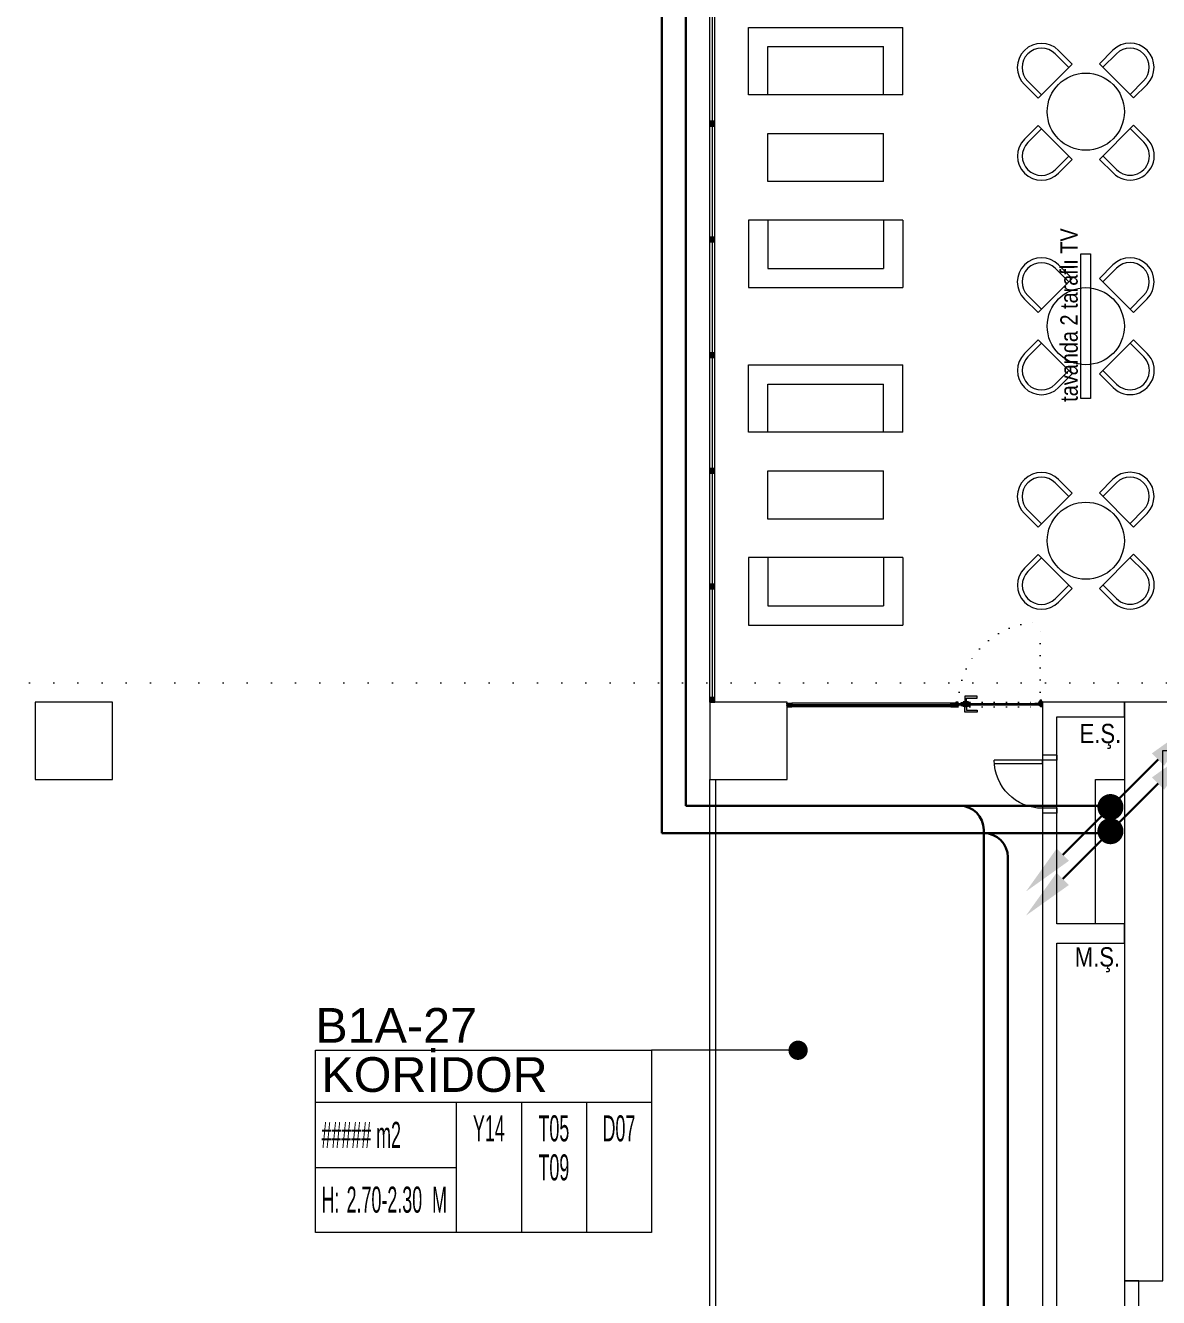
# Model space of a CAD drawing. Header units: metres. Extents: x -17822 to 152406, y -4219 to 19791.
# Drawn here: x 86950 to 88126, y 2663 to 3982 of the extents above; entities that cross this region are included whole.
import ezdxf
from ezdxf.enums import TextEntityAlignment as Align

# ---------------------------------------------------------------- set-up
doc = ezdxf.new("R2010")
doc.units = ezdxf.units.M
doc.header["$LTSCALE"] = 100
doc.header["$MEASUREMENT"] = 0
doc.linetypes.add('DASHDOT', pattern=[1, 0.5, -0.25, 0, -0.25])
doc.linetypes.add('DOT2', pattern=[0.125, 0, -0.125])
doc.layers.get('0').update_dxf_attribs({"color": 9, "lineweight": 9})
for name, color, linetype, lineweight in [('0 @ 1', 9, 'Continuous', 9), ('00', 9, 'Continuous', 9), ('01', 9, 'Continuous', 9), ('05', 9, 'Continuous', 9), ('05S', 9, 'Continuous', 9), ('06C', 9, 'Continuous', 9), ('06D', 9, 'Continuous', 9), ('07K', 9, 'Continuous', 9), ('10', 9, 'Continuous', 9), ('15', 9, 'Continuous', 9), ('20', 9, 'DOT2', 9), ('21', 9, 'Continuous', 9), ('21_mahal200', 9, 'Continuous', 9), ('E-AŞAĞI İNEN HAT', 7, 'Continuous', 30), ('E-KABLO', 7, 'Continuous', 30), ('E-YUKARI ÇIKAN HAT', 7, 'Continuous', 30)]:
    doc.layers.add(name, color=color, linetype=linetype, lineweight=lineweight)
doc.styles.add('Arial', font='arial.ttf', dxfattribs={"height": 2.5})
doc.styles.add('MuuM_TEXT-STANDART', font='ARIALN.TTF')
doc.dimstyles.new('MuuM_DIM200', dxfattribs={"dimscale": 20, "dimtxt": 2, "dimasz": 1, "dimexe": 1, "dimexo": 1, "dimgap": 1, "dimtad": 1, "dimdec": 1, "dimrnd": 0.5, "dimdsep": 46, "dimtxsty": 'MuuM_TEXT-STANDART', "dimblk": 'ARCHTICK', "dimcen": 0, "dimdle": 0.15, "dimclrd": 256, "dimclre": 256, "dimclrt": 256, "dimadec": 0, "dimazin": 0, "dimtfac": 5, "dimtdec": 1, "dimtix": 1, "dimtmove": 2, "dimatfit": 3, "dimldrblk": 'DOT', "dimfxl": 3, "dimfxlon": 1, "dimtolj": 1, "dimlwd": -1, "dimlwe": -1, "dimarcsym": 0})
pattern_1 = [(225, (-604.72494, -2171.82614), (-0.0883883476, 0.0883883476), []), (135, (-604.72494, -2171.82614), (0.0883883476, 0.0883883476), [])]

# ---------------------------------------------------------------- blocks, each defined once
blk = doc.blocks.new('100_YUKARI ÇIKAN HAT')
at = {"layer": 'E-YUKARI ÇIKAN HAT', "color": 3, "linetype": 'Continuous'}
blk.add_line((2.472, 2.471), (0, 0), dxfattribs=at)
at = {"layer": 'E-YUKARI ÇIKAN HAT', "color": 4, "linetype": 'Continuous', "const_width": 0.675}
blk.add_lwpolyline([(-0.338, 0, 1), (0.337, 0, 1)], format="xyb", close=True, dxfattribs=at)
at = {"layer": 'E-YUKARI ÇIKAN HAT', "color": 3, "linetype": 'Continuous'}
blk.add_solid([(2.154, 2.789), (2.79, 2.152), (4.382, 4.379)], dxfattribs=at)
blk = doc.blocks.new('100_AŞAĞI İNEN HAT')
at = {"layer": 'E-AŞAĞI İNEN HAT', "color": 3, "linetype": 'Continuous'}
blk.add_line((-2.472, -2.471), (0, 0), dxfattribs=at)
at = {"layer": 'E-AŞAĞI İNEN HAT', "color": 4, "linetype": 'Continuous', "const_width": 0.675}
blk.add_lwpolyline([(-0.338, 0, 1), (0.338, 0, 1)], format="xyb", close=True, dxfattribs=at)
at = {"layer": 'E-AŞAĞI İNEN HAT', "color": 3, "linetype": 'Continuous'}
blk.add_solid([(-2.154, -2.789), (-2.79, -2.152), (-4.382, -4.379)], dxfattribs=at)
blk = doc.blocks.new('p-kolon_80x80')
blk.add_lwpolyline([(-40, -40), (40, -40), (40, 40), (-40, 40)], close=True)
blk = doc.blocks.new('1.Bod.Ara.Sitatik Elk')
at = {"layer": '01'}
blk.add_lwpolyline([(4130, -5950), (4130, -5950), (4130, -5950), (4130, -5400), (4400, -5400), (4400, -5950), (4400, -5950), (4400, -5950), (4440, -5950), (4440, -5350), (4090, -5350), (4090, -5950), (4130, -5950)], dxfattribs=at)
for p in [(3000, -5390), (3700, -5390)]:
    blk.add_blockref('p-kolon_80x80', p, dxfattribs=at)
blk = doc.blocks.new('_ArchTick')
at = {"color": 0, "linetype": 'ByBlock', "const_width": 0.15}
blk.add_lwpolyline([(-0.5, -0.5), (0.5, 0.5)], dxfattribs=at)
blk = doc.blocks.new('_Dot')
at = {"color": 0, "linetype": 'ByBlock', "lineweight": -2}
blk.add_line((-0.5, 0), (-1, 0), dxfattribs=at)
at = {"color": 0, "linetype": 'ByBlock', "const_width": 0.5}
blk.add_lwpolyline([(-0.25, 0, 1), (0.25, 0, 1)], format="xyb", close=True, dxfattribs=at)
blk = doc.blocks.new('0_roomno2')
blk.add_lwpolyline([(19.375, -10.5), (0, -10.5), (0, 0), (19.375, 0)], close=True)
for points in [[(0, -3), (19.375, -3)], [(8.125, -3), (8.125, -10.5)], [(11.875, -3), (11.875, -10.5)], [(15.625, -3), (15.625, -10.5)], [(0, -6.75), (8.125, -6.75)]]:
    blk.add_lwpolyline(points)
at = {"style": 'MuuM_TEXT-STANDART', "width": 0.6}
blk.add_text('H:', height=1.5, dxfattribs=at).set_placement((0.35, -8.608), align=Align.MIDDLE_LEFT)
at = {"style": 'Arial'}
blk.add_attdef('ODANO', (0, 1.17), '', height=2, dxfattribs=at)
blk.add_attdef('MEKANADI', text='', height=2, dxfattribs=at).set_placement((0.35, -3), align=Align.BOTTOM_LEFT)
at = {"style": 'MuuM_TEXT-STANDART', "width": 0.6}
for tag, p in [('M2', (0.35, -4.875)), ('TEMIZTAVANYUKSEKLIGI', (1.8, -8.608))]:
    blk.add_attdef(tag, text='', height=1.5, dxfattribs=at).set_placement(p, align=Align.MIDDLE_LEFT)
for tag, p in [('YER01', (10, -4.5)), ('TAVAN01', (13.75, -4.5)), ('DUVAR01', (17.5, -4.5)), ('YER02', (10, -6.75)), ('TAVAN02', (13.75, -6.75)), ('DUVAR02', (17.5, -6.75)), ('YER03', (10, -9)), ('TAVAN03', (13.75, -9)), ('DUVAR03', (17.5, -9))]:
    blk.add_attdef(tag, text='', height=1.5, dxfattribs=at).set_placement(p, align=Align.MIDDLE_CENTER)
blk = doc.blocks.new('p-tef_porsche')
at = {"linetype": 'Continuous', "lineweight": 13}
for p, q in [((-160, -80), (-160, 80)), ((-90, 80), (-160, 80)), ((-90, 80), (-90, -80)), ((40, 80), (40, -80)), ((40, 80), (110, 80)), ((110, -80), (110, 80)), ((-140, -60), (-140, 60)), ((-90, 60), (-140, 60)), ((-50, -60), (-50, 60)), ((0, 60), (-50, 60)), ((0, 60), (0, -60)), ((40, 60), (90, 60)), ((90, -60), (90, 60)), ((-90, -60), (-140, -60)), ((0, -60), (-50, -60)), ((40, -60), (90, -60)), ((-90, -80), (-160, -80)), ((40, -80), (110, -80))]:
    blk.add_line(p, q, dxfattribs=at)
blk = doc.blocks.new('prf-10x10')
blk.add_lwpolyline([(-5, -5), (5, -5), (5, 5), (-5, 5)], close=True)
at = {"color": 255}
blk.add_solid([(-5, -5), (5, -5), (-5, 5), (5, 5)], dxfattribs=at)
at = {"layer": '10'}
blk.add_point((0, 0), dxfattribs=at)
blk = doc.blocks.new('p-dog-ser-720')
at = {"layer": '06D'}
for points in [[(0, 0), (0, 715)], [(5, 0), (5, 715)]]:
    blk.add_lwpolyline(points, dxfattribs=at)
at = {"layer": '15'}
blk.add_lwpolyline([(2.5, 0), (2.5, 715)], dxfattribs=at)
at = {"layer": '10', "xscale": 0.5, "yscale": 0.5, "rotation": 180}
for p in [(2.5, 717.5), (2.5, 600), (2.5, 480), (2.5, 360), (2.5, 240), (2.5, 120), (2.5, 2.5)]:
    blk.add_blockref('prf-10x10', p, dxfattribs=at)
blk = doc.blocks.new('g-kapı kolu-p')
at = {"layer": '05S'}
h = blk.add_hatch(color=256, dxfattribs=at)
h.paths.add_polyline_path([(-1, 8.2), (11.8, 8.2), (11.8, 6.3), (0.9, 6.3), (0.9, 2.4), (-1, 2.4)])
h.paths.add_polyline_path([(-2.7, 2.4), (2.7, 2.4), (2.7, 1.5), (-2.7, 1.5)])
h.paths.add_polyline_path([(-5, 1.5), (5, 1.5), (5, 0.5), (-5, 0.5)])
h.paths.add_polyline_path([(-5, -0.5), (5, -0.5), (5, -1.5), (-5, -1.5)])
h.paths.add_polyline_path([(-2.7, -1.5), (2.7, -1.5), (2.7, -2.4), (-2.7, -2.4)])
h.paths.add_polyline_path([(-1, -2.4), (0.9, -2.4), (0.9, -6.3), (11.8, -6.3), (11.8, -8.2), (-1, -8.2)])
for points in [[(-5, 0.5), (5, 0.5), (5, 1.5), (-5, 1.5)], [(-2.7, 1.5), (2.7, 1.5), (2.7, 2.4), (-2.7, 2.4)], [(-5, -1.5), (5, -1.5), (5, -0.5), (-5, -0.5)], [(-2.7, -1.5), (2.7, -1.5), (2.7, -2.4), (-2.7, -2.4)]]:
    blk.add_lwpolyline(points, close=True)
for points in [[(11.8, 8.2), (-1, 8.2), (-1, 2.4), (0.9, 2.4), (0.9, 6.3), (11.8, 6.3), (11.8, 8.2)], [(11.8, -8.2), (-1, -8.2), (-1, -2.4), (0.9, -2.4), (0.9, -6.3), (11.8, -6.3), (11.8, -8.2)]]:
    blk.add_lwpolyline(points)
blk = doc.blocks.new('k-cambölme-kapı-p')
at = {"layer": '10'}
h = blk.add_hatch(dxfattribs=at)
h.set_pattern_fill('NET', color=256, angle=135, style=0)
h.set_pattern_definition([(135, (3753.7029, 560.85184), (-0.0883883476, -0.0883883476), []), (225, (3753.7029, 560.85184), (0.0883883476, -0.0883883476), [])])
h.paths.add_polyline_path([(2.1, -0.1), (2.1, 0), (2.1, 0), (2, 0.1), (2, 0.1), (2, 0.1), (2, 0.1), (2, -0.3), (1.9, -0.3), (1.9, -0.4), (1.9, -0.5), (1.7, -0.5), (1.8, -0.3), (1.7, -0.3), (1.5, -0.5), (1.4, -0.5), (1.6, -0.3), (1.6, -0.3), (1.5, -0.3), (1.3, -0.4), (1.3, -0.4), (1.3, -0.5), (1.3, -0.5), (1.3, -0.6), (1.3, -0.3), (1.3, -0.3), (1.2, -0.3), (1.2, -0.5), (1.2, -0.6), (1.2, -0.6), (1.3, -0.6), (3.5, -0.6), (3.5, -0.6), (3.4, -0.4), (3.4, -0.3), (3.4, -0.2), (3.4, -0.2), (3.4, -0.2), (2.7, -0.2), (2.7, -0.2), (2.9, -0.2, -1), (2.9, -0.2)])
h.paths.add_polyline_path([(2, -0.2), (2.1, -0.2), (2.1, -0.2), (2.1, -0.2), (2.1, -0.3), (2.9, -0.3), (2.9, -0.3), (2.6, -0.3), (2.5, -0.3), (2.5, -0.3), (2.5, -0.3), (2.5, -0.3), (2.5, -0.3), (2.4, -0.3), (2.4, -0.3), (2.1, -0.3), (2, -0.1), (2, -0.1), (2, -0.1)], flags=16)
h.paths.add_polyline_path([(2.4, -0.3), (2.5, -0.5), (2.1, -0.5), (2.1, -0.3)], flags=16)
h.paths.add_polyline_path([(2.6, -0.3), (2.9, -0.3), (2.9, -0.3), (3.3, -0.3, 0.166992), (3.3, -0.5), (2.7, -0.5), (2.6, -0.4)], flags=16)
h.paths.add_polyline_path([(3, -0.2), (3, -0.2), (3.3, -0.2, 0.10606), (3.3, -0.3), (3, -0.3)], flags=16)
h = blk.add_hatch(dxfattribs=at)
h.set_pattern_fill('NET', color=256, angle=135, style=0)
h.set_pattern_definition([(45, (474.94443, 2280.71206), (0.0883883476, -0.0883883476), []), (315, (474.94443, 2280.71206), (-0.0883883476, -0.0883883476), [])])
h.paths.add_polyline_path([(87.3, -0.2), (87.3, -0.2), (87.1, -0.2, 1), (87.1, -0.2), (87.9, -0.2), (87.9, 0), (87.9, 0), (88, 0.1), (88, 0.1), (88, 0.1), (88, -0.3), (88.1, -0.3), (88.1, -0.4), (88.1, -0.5), (88.3, -0.5), (88.2, -0.3), (88.3, -0.3), (88.5, -0.5), (88.6, -0.5), (88.4, -0.3), (88.4, -0.3), (88.5, -0.3), (88.7, -0.4), (88.7, -0.4), (88.7, -0.5), (88.7, -0.5), (88.7, -0.6), (88.7, -0.3), (88.7, -0.3), (88.8, -0.3), (88.8, -0.5), (88.8, -0.6), (88.8, -0.6), (88.7, -0.6), (86.5, -0.6), (86.5, -0.6), (86.6, -0.4), (86.6, -0.3), (86.6, -0.2), (86.6, -0.2), (86.6, -0.2)])
h.paths.add_polyline_path([(87.3, -0.5), (87.4, -0.4), (87.4, -0.3), (87.1, -0.3), (87.1, -0.3), (87, -0.3), (87, -0.3), (87, -0.2), (87, -0.2), (86.7, -0.2, -0.292264), (86.7, -0.5)], flags=16)
h.paths.add_polyline_path([(87.5, -0.5), (87.6, -0.5), (87.5, -0.4)], flags=16)
h.paths.add_polyline_path([(87.6, -0.4), (87.7, -0.5), (87.9, -0.5), (87.9, -0.3), (87.6, -0.3)], flags=16)
h.paths.add_polyline_path([(87.6, -0.5), (87.7, -0.6), (87.7, -0.5)], flags=16)
for points in [[(2, -0.3), (2, 2.1), (2.1, 2.1), (2.1, 2.3, 0.414214), (1.9, 2.4), (0.1, 2.4, 0.414214), (0, 2.4), (0, -2.4, 0.414214), (0.1, -2.4), (2.1, -2.4), (2.1, -2.3), (2.1, -2.2), (2.1, -2.2), (2.1, -2.2), (2.1, -2.2), (2.1, -2.2), (2.1, -0.9)], [(88, -0.3), (88, 2.1), (87.9, 2.1), (87.9, 2.3, -0.414214), (88.1, 2.4), (89.9, 2.4, -0.414214), (90, 2.4), (90, -2.4, -0.414214), (89.9, -2.4), (87.9, -2.4), (87.9, -2.3), (87.9, -2.2), (87.9, -2.2), (87.9, -2.2), (87.9, -2.2), (87.9, -2.2), (87.9, -0.9)], [(1.5, -0.3), (1.3, -0.4), (1.3, -0.4), (1.3, -0.5), (1.3, -0.5), (1.3, -0.6), (1.3, -0.3), (1.3, -0.3), (1.2, -0.3), (1.2, -0.5), (1.2, -0.6), (1.2, -0.6), (1.3, -0.6), (3.5, -0.6), (3.5, -0.6), (3.4, -0.4), (3.4, -0.3), (3.4, -0.2), (3.4, -0.2), (3.4, -0.2), (2.7, -0.2), (2.7, -0.2), (2.9, -0.2, -1), (2.9, -0.2, -1)], [(88.5, -0.3), (88.7, -0.4), (88.7, -0.4), (88.7, -0.5), (88.7, -0.5), (88.7, -0.6), (88.7, -0.3), (88.7, -0.3), (88.8, -0.3), (88.8, -0.5), (88.8, -0.6), (88.8, -0.6), (88.7, -0.6), (86.5, -0.6), (86.5, -0.6), (86.6, -0.4), (86.6, -0.3), (86.6, -0.2), (86.6, -0.2), (86.6, -0.2), (87.3, -0.2), (87.3, -0.2), (87.1, -0.2, 1), (87.1, -0.2, 1)], [(86.7, -0.5), (87.3, -0.5), (87.4, -0.4), (87.4, -0.3), (87.1, -0.3), (87.1, -0.3), (87, -0.3), (87, -0.3), (87, -0.2), (87, -0.2), (86.7, -0.2, 1)]]:
    blk.add_lwpolyline(points, format="xyb", dxfattribs=at)
at = {"layer": '10', "linetype": 'DASHDOT', "ltscale": 0.05}
for points in [[(3.2, 3.6), (0.2, 3.6)], [(1.7, 2.1), (1.7, 4.9)], [(6.1, 1.4), (6.1, -0.5)]]:
    blk.add_lwpolyline(points, dxfattribs=at)
at = {"layer": '10'}
for points in [[(1.8, 2.3), (0.2, 2.3), (0.2, 2), (0.4, 2), (0.4, 1.9), (0.2, 1.9), (0.2, 1.2), (0.4, 1.2), (0.4, -0.4), (0.2, -0.4), (0.2, -1.2), (0.4, -1.2), (0.4, -1.4), (0.2, -1.4), (0.2, -2.2), (1.8, -2.2), (1.8, -1.7), (1.6, -1.7), (1.6, -1.6), (1.8, -1.6), (1.8, -1.4), (1.6, -1.4), (1.6, -1.2), (1.7, -1.2), (1.7, -0.8), (1.1, -0.8), (1.1, -0.1), (1.5, -0.1), (1.5, 1.9), (1.6, 2), (1.8, 2), (1.8, 2.3)], [(0.7, 3.6), (0.7, 2.4)], [(0.7, 2.3), (0.7, -0.2), (1.1, -0.2)], [(1.1, 2.4), (1.1, 2.9)], [(1.1, -0.1), (1.1, 2.3)], [(1.5, 1.9), (1.1, 1.9)], [(1.2, 1.9), (1.2, -0.1)], [(2.9, -0.2), (2.1, -0.1), (2.1, 0), (2.1, 0), (2, 0.1), (2, 0.1), (2, 0.1), (2, 0.1)], [(3.8, 0.9), (2.6, 3.2)], [(4.1, 1.3), (2.7, 4)], [(8.1, 0.9), (8.1, 1.3), (4.1, 1.3)], [(5.3, 0.9), (5.3, -0.2)], [(5.5, 1.3), (5.8, 1), (5.8, 0.9)], [(5.6, 0.9), (5.6, -0.2)], [(6.8, 1.3), (6.5, 1), (6.5, 0.9)], [(6.7, 0.9), (6.7, -0.2)], [(7, 0.9), (7, -0.2)], [(87.1, -0.2), (87.9, -0.2), (87.9, 0), (87.9, 0), (88, 0.1), (88, 0.1), (88, 0.1)], [(88.2, 2.3), (89.8, 2.3), (89.8, 2), (89.6, 2), (89.6, 1.9), (89.8, 1.9), (89.8, 1.2), (89.6, 1.2), (89.6, -0.4), (89.8, -0.4), (89.8, -1.2), (89.6, -1.2), (89.6, -1.4), (89.8, -1.4), (89.8, -2.2), (88.2, -2.2), (88.2, -1.7), (88.4, -1.7), (88.4, -1.6), (88.2, -1.6), (88.2, -1.4), (88.4, -1.4), (88.4, -1.2), (88.3, -1.2), (88.3, -0.8), (88.9, -0.8), (88.9, -0.1), (88.5, -0.1), (88.5, 1.9), (88.4, 2), (88.2, 2), (88.2, 2.3)], [(2.1, -0.9), (3.6, -0.9), (3.6, -0.6), (1.2, -0.6), (1.2, -0.3), (2, -0.3)], [(1.6, -0.3), (1.6, -0.3), (1.4, -0.5), (1.5, -0.5), (1.7, -0.3)], [(1.8, -0.3), (1.7, -0.5), (1.9, -0.5), (1.9, -0.4), (1.9, -0.3)], [(3.3, -0.5), (2.7, -0.5), (2.6, -0.4), (2.6, -0.3), (2.9, -0.3), (2.9, -0.3)], [(3.3, -0.3), (3.3, -0.3), (2.9, -0.3)], [(3, -0.3), (3, -0.2), (3, -0.2), (3.3, -0.2)], [(3, -0.3), (3.3, -0.3), (3.3, -0.3)], [(4.1, -0.2), (4.1, -0.5), (8.1, -0.5)], [(8.1, -0.5), (8.1, -0.2)], [(87.9, -0.9), (86.4, -0.9), (86.4, -0.6), (88.8, -0.6), (88.8, -0.3), (88, -0.3)], [(87.6, -0.5), (87.5, -0.4), (87.5, -0.5), (87.6, -0.5)], [(88.2, -0.3), (88.3, -0.5), (88.1, -0.5), (88.1, -0.4), (88.1, -0.3)], [(88.4, -0.3), (88.4, -0.3), (88.6, -0.5), (88.5, -0.5), (88.3, -0.3)]]:
    blk.add_lwpolyline(points, dxfattribs=at)
for points in [[(2, -0.1), (2, -0.1), (2, -0.2), (2.1, -0.2), (2.1, -0.2), (2.1, -0.2), (2.1, -0.3), (2.9, -0.3), (2.9, -0.3), (2.6, -0.3), (2.5, -0.3), (2.5, -0.3), (2.5, -0.3), (2.5, -0.3), (2.5, -0.3), (2.4, -0.3), (2.4, -0.3), (2.1, -0.3), (2, -0.1)], [(2.1, -0.5), (2.1, -0.3), (2.4, -0.3), (2.5, -0.5), (2.5, -0.5)], [(87.9, -0.5), (87.9, -0.3), (87.6, -0.3), (87.6, -0.4), (87.7, -0.5)], [(87.6, -0.5), (87.7, -0.5), (87.7, -0.6)]]:
    blk.add_lwpolyline(points, close=True, dxfattribs=at)
blk.add_circle((1.7, 3.7), 1.02, dxfattribs=at)
for centre, start, end in [((3.6, -0.4), 148.8979, 173.1144), ((3.6, -0.4), 176.143, 214.0649), ((86.4, -0.4), 325.9351, 31.1021)]:
    blk.add_arc(centre, 0.322, start, end, dxfattribs=at)
at = {"layer": '15', "linetype": 'DOT2'}
blk.add_lwpolyline([(2.5, 0.4), (2.5, 85.4)], dxfattribs=at)
at = {"layer": '15'}
blk.add_lwpolyline([(2.6, 0.9), (87.4, 0.9), (87.5, 0.8), (87.5, -0.1), (87.4, -0.2), (2.6, -0.2), (2.6, -0.2), (2.5, -0.1), (2.5, 0.8), (2.6, 0.9)], dxfattribs=at)
at = {"layer": '15', "linetype": 'DOT2'}
blk.add_arc((2.5, 0.4), 85, 0, 90, dxfattribs=at)
at = {"layer": '20'}
for p, q in [((87.9, 2.4), (2.1, 2.4)), ((87.9, 2.1), (2.1, 2.1)), ((87.9, -2.2), (2.1, -2.2)), ((87.9, -2.4), (2.1, -2.4))]:
    blk.add_line(p, q, dxfattribs=at)
at = {"layer": '06C', "xscale": -1}
blk.add_blockref('g-kapı kolu-p', (79.6, 0.4), dxfattribs=at)
blk = doc.blocks.new('p-strahle-alüminyumdoğramaprofili')
at = {"layer": '10'}
h = blk.add_hatch(dxfattribs=at)
h.set_pattern_fill('NET', color=256, angle=315, style=0)
h.set_pattern_definition(pattern_1)
h.paths.add_polyline_path([(-4.6, 2.6), (-4.7, 2.6), (-4.7, 2.8), (-4.7, 2.8), (-4.7, 2.8), (-4.7, 2.9), (-5, 2.9), (-5, 2.8), (-4.9, 2.8), (-5, 2.6), (-5.1, 2.7), (-5.2, 2.3), (-5.1, 2.3), (-5.1, 2.3), (-5, 2.5, 0.2599), (-4.9, 2.3), (-4.7, 2.3, 0.382682)])
h.paths.add_polyline_path([(-4.9, 2.5), (-4.7, 2.5, -2.16717)], flags=16)
h = blk.add_hatch(dxfattribs=at)
h.set_pattern_fill('NET', color=256, angle=315, style=0)
h.set_pattern_definition(pattern_1)
h.paths.add_polyline_path([(-4.6, 0.9), (-4.7, 0.9), (-4.7, 0.8), (-4.7, 0.7), (-4.7, 0.7), (-4.7, 0.6), (-5, 0.6), (-5, 0.7), (-4.9, 0.7), (-5, 0.9), (-5.1, 0.9), (-5.2, 1.2), (-5.1, 1.2), (-5.1, 1.2), (-5, 1, -0.2599), (-4.9, 1.2), (-4.7, 1.2, -0.382682)])
h.paths.add_polyline_path([(-4.9, 1), (-4.7, 1, 2.16717)], flags=16)
h = blk.add_hatch(dxfattribs=at)
h.set_pattern_fill('NET', color=256, angle=315, style=0)
h.set_pattern_definition([(225, (-608.45214, -2173.53612), (-0.0883883476, 0.0883883476), []), (135, (-608.45214, -2173.53612), (0.0883883476, 0.0883883476), [])])
h.paths.add_polyline_path([(-3.5, 2.3), (-3.5, 2.6), (-4.5, 2.6), (-4.5, 2.3)])
h = blk.add_hatch(dxfattribs=at)
h.set_pattern_fill('NET', color=256, angle=315, style=0)
h.set_pattern_definition([(225, (-608.45214, -2180.04526), (-0.0883883476, 0.0883883476), []), (135, (-608.45214, -2180.04526), (0.0883883476, 0.0883883476), [])])
h.paths.add_polyline_path([(-3.5, 0.9), (-3.5, 1.2), (-4.5, 1.2), (-4.5, 0.9)])
h = blk.add_hatch(dxfattribs=at)
h.set_pattern_fill('NET', color=256, angle=315, style=0)
h.set_pattern_definition([(225, (-629.50454, -2177.58922), (-0.0883883476, 0.0883883476), []), (135, (-629.50454, -2177.58922), (0.0883883476, 0.0883883476), [])])
h.paths.add_polyline_path([(0, 0.7), (0, 1.7), (-0.2, 1.7), (-0.2, 0.7)])
for points in [[(-5.1, 2.7), (-5.2, 2.3)], [(-5.1, 0.9), (-5.2, 1.2)], [(-4.9, 3.6), (-4.9, 3.2), (-4.6, 3.2), (-4.6, 2.9), (-4.5, 2.9), (-4.6, 2.6), (-4.7, 2.6), (-4.7, 2.8), (-4.7, 2.8), (-4.7, 2.8), (-4.7, 3), (-5, 3), (-5, 2.8), (-4.9, 2.8), (-5, 2.6), (-5.1, 2.7), (-5.1, 3.8), (-0.1, 3.8)], [(-5, 2.5), (-5.1, 2.3), (-5.1, 2.3)], [(-5, 1), (-5.1, 1.2), (-5.1, 1.2)], [(-4.7, 2.9), (-5, 2.9)], [(-4.7, 0.6), (-5, 0.6)], [(-2.8, 0.2), (-2.7, 0.2), (-2.7, 0), (-4.9, 0), (-4.9, 0.2), (-4.6, 0.2), (-4.6, 0.7), (-2.7, 0.7)], [(-4.5, 2.9), (-4.5, 2.9), (-4.5, 2.3)], [(-4.5, 0.9), (-4.5, 0.9), (-4.5, 1.3)], [(-3.5, 2.3), (-3.5, 2.6)], [(-3.5, 1.3), (-3.5, 0.9)], [(-2.1, 0.9), (-2.1, 2.6)], [(-0.2, 0.7), (0, 0.7), (0, 1.7)], [(-0.2, 1.7), (0, 1.7)]]:
    blk.add_lwpolyline(points, dxfattribs=at)
for points in [[(-0.2, 2.7), (-0.2, 2.2), (0, 2.2), (0, 2.1), (-0.2, 2.1), (-0.2, 0.4), (0, 0.4), (0, 0), (-0.1, 0), (-0.1, -0.2), (-5.1, -0.2), (-5.1, 0.9), (-5, 0.9), (-4.9, 0.7), (-5, 0.7), (-5, 0.3), (-4.7, 0.3), (-4.7, 0.9), (-4.6, 0.9), (-4.5, 0.9), (-1.3, 0.9), (-1.2, 1.2), (-0.9, 1.2), (-0.9, 0.6), (-0.6, 0.6), (-0.6, 2.7)], [(-2, 0.8), (-1.4, 0.8), (-1.4, 0.1), (-1.3, 0), (-1.3, 0), (-2.1, 0), (-2.1, 0.1), (-2, 0.2)]]:
    blk.add_lwpolyline(points, close=True, dxfattribs=at)
for points in [[(-0.6, 3.3), (-0.6, 3.6), (-4.9, 3.6), (-4.9, 3.6, 0.561743), (-5, 3.7, 0.595966), (-4.9, 3.6, -2.204878)], [(-4.7, 2.5), (-4.9, 2.5, 1)], [(-4.7, 1), (-4.9, 1, -1)], [(-4.6, 2.9), (-4.5, 3.4, -0.833203), (-4.2, 3.4, -0.447088)], [(-4.5, 2.6), (-1.2, 2.6, -0.414214), (-0.9, 2.2), (-0.9, 1.2)], [(-4.2, 3.4), (-4.2, 3, 0.414214), (-4.1, 2.9), (-0.8, 2.9), (-0.8, 3.6)], [(-2.7, 0.7), (-2.7, 0.3), (-2.8, 0.3, 1), (-2.8, 0.2, -1)], [(-0.1, 3.8), (-0.1, 3.6), (-0.5, 3.6), (-0.5, 3.1, -1), (-0.7, 3.1)], [(-0.7, 3.1, -0.305404), (-0.6, 3.3, -5.773092)]]:
    blk.add_lwpolyline(points, format="xyb", dxfattribs=at)
for centre, radius, start, end in [((-4.7, 2.5), 0.253, 168.6676, 234.1258), ((-4.7, 1.1), 0.253, 125.8742, 191.3324), ((-4.8, 2.4), 0.125, 139.5402, 40.4598), ((-4.8, 1.1), 0.125, 319.5402, 220.4598), ((-4.8, 2.5), 0.273, 305.9738, 36.4289), ((-4.8, 1), 0.273, 323.5711, 54.0262)]:
    blk.add_arc(centre, radius, start, end, dxfattribs=at)
blk = doc.blocks.new('*U435')
at = {"layer": '06D'}
for points in [[(5, 4), (170.1, 4)], [(5, 0), (170.1, 0)]]:
    blk.add_lwpolyline(points, dxfattribs=at)
at = {"layer": '15'}
for points in [[(2, 2.5), (173.1, 2.5)], [(173.1, 1.5), (2, 1.5)]]:
    blk.add_lwpolyline(points, dxfattribs=at)
at = {"layer": '0 @ 1', "linetype": 'Continuous', "xscale": -1}
blk.add_blockref('p-strahle-alüminyumdoğramaprofili', (-0.1, 0.2), dxfattribs=at)
at = {"layer": '0 @ 1', "linetype": 'Continuous'}
blk.add_blockref('p-strahle-alüminyumdoğramaprofili', (175.2, 0.2), dxfattribs=at)
blk = doc.blocks.new('ttttttttttttt')
for points in [[(3983.5, -30733.6), (3983.5, -30748.6)], [(3988.5, -30733.6), (3983.5, -30733.6)], [(3988.5, -30733.6), (3988.5, -30748.6)], [(4043.5, -30733.6), (4038.5, -30733.6)], [(4038.5, -30733.6), (4038.5, -30748.6)], [(4043.5, -30733.6), (4043.5, -30748.6)], [(3988.5, -30748.6), (3983.5, -30748.6)], [(4034.5, -30748.6), (3988.5, -30748.6)], [(4034.5, -30748.6), (4034.5, -30798.6)], [(4034.5, -30748.6), (4038.5, -30748.6)], [(4043.5, -30748.6), (4038.5, -30748.6)], [(4038.5, -30748.6), (4038.5, -30798.6)]]:
    blk.add_lwpolyline(points)
blk.add_arc((4038.5, -30748.6), 50, 180, 270)
blk = doc.blocks.new('1.Bod.Ara.Mimari Elk')
at = {"layer": '00'}
for points in [[(4105, -6025), (4105, -5950), (4090, -5950), (4090, -5985)], [(4020, -5985), (4020, -5600), (4090, -5600), (4090, -5580), (4020, -5580), (4020, -5365), (4090, -5365), (4090, -5350), (4005, -5350), (4005, -5365), (4005, -5365), (4005, -5365), (4005, -5365), (4005, -5580), (4005, -5580), (4005, -5595), (4005, -5595), (4005, -5985)], [(4005, -5354.31), (4005, -5354.5)]]:
    blk.add_lwpolyline(points, dxfattribs=at)
at = {"layer": '05', "lineweight": 15}
for p, q in [((4032.25, -4691.61), (4018.11, -4677.47)), ((4021.64, -4673.94), (4035.78, -4688.08)), ((4064.07, -4687.93), (4078.21, -4673.79)), ((4081.74, -4677.32), (4067.6, -4691.46)), ((4035.78, -4688.08), (4000.43, -4723.43)), ((4099.42, -4723.28), (4064.07, -4687.93)), ((4000.43, -4723.43), (3986.29, -4709.29)), ((3989.82, -4705.76), (4003.96, -4719.9)), ((4095.89, -4719.75), (4110.03, -4705.61)), ((4113.56, -4709.14), (4099.42, -4723.28)), ((3986.44, -4765.86), (4000.58, -4751.72)), ((4004.11, -4755.25), (3989.97, -4769.39)), ((4000.58, -4751.72), (4035.93, -4787.07)), ((4064.22, -4786.92), (4099.57, -4751.57)), ((4110.18, -4769.24), (4096.04, -4755.1)), ((4099.57, -4751.57), (4113.71, -4765.71)), ((4018.26, -4797.68), (4032.4, -4783.54)), ((4035.93, -4787.07), (4021.79, -4801.21)), ((4078.36, -4801.06), (4064.22, -4786.92)), ((4067.75, -4783.39), (4081.89, -4797.53)), ((4032.25, -4914.11), (4018.11, -4899.97)), ((4021.64, -4896.44), (4035.78, -4910.58)), ((4064.07, -4910.43), (4078.21, -4896.29)), ((4081.74, -4899.82), (4067.6, -4913.96)), ((4035.78, -4910.58), (4000.43, -4945.93)), ((4099.42, -4945.78), (4064.07, -4910.43)), ((4000.43, -4945.93), (3986.29, -4931.79)), ((3989.82, -4928.26), (4003.96, -4942.4)), ((4095.89, -4942.25), (4110.03, -4928.11)), ((4113.56, -4931.64), (4099.42, -4945.78)), ((3986.44, -4988.36), (4000.58, -4974.22)), ((4000.58, -4974.22), (4035.93, -5009.57)), ((4064.22, -5009.42), (4099.57, -4974.07)), ((4099.57, -4974.07), (4113.71, -4988.21)), ((4004.11, -4977.75), (3989.97, -4991.89)), ((4110.18, -4991.74), (4096.04, -4977.6)), ((4018.26, -5020.18), (4032.4, -5006.04)), ((4035.93, -5009.57), (4021.79, -5023.71)), ((4078.36, -5023.56), (4064.22, -5009.42)), ((4067.75, -5005.89), (4081.89, -5020.03)), ((4021.64, -5118.94), (4035.78, -5133.08)), ((4064.07, -5132.93), (4078.21, -5118.79)), ((4032.25, -5136.61), (4018.11, -5122.47)), ((4081.74, -5122.32), (4067.6, -5136.46)), ((4035.78, -5133.08), (4000.43, -5168.43)), ((4099.42, -5168.28), (4064.07, -5132.93)), ((4000.43, -5168.43), (3986.29, -5154.29)), ((3989.82, -5150.76), (4003.96, -5164.9)), ((4095.89, -5164.75), (4110.03, -5150.61)), ((4113.56, -5154.14), (4099.42, -5168.28)), ((3986.44, -5210.86), (4000.58, -5196.72)), ((4000.58, -5196.72), (4035.93, -5232.07)), ((4064.22, -5231.92), (4099.57, -5196.57)), ((4099.57, -5196.57), (4113.71, -5210.71)), ((4004.11, -5200.25), (3989.97, -5214.39)), ((4110.18, -5214.24), (4096.04, -5200.1)), ((4018.26, -5242.68), (4032.4, -5228.54)), ((4035.93, -5232.07), (4021.79, -5246.21)), ((4078.36, -5246.06), (4064.22, -5231.92)), ((4067.75, -5228.39), (4081.89, -5242.53))]:
    blk.add_line(p, q, dxfattribs=at)
blk.add_lwpolyline([(4055, -4885), (4055, -5035), (4045, -5035), (4045, -4885), (4055, -4885)], dxfattribs=at)
for centre in [(4050, -4737.5), (4050, -4960), (4050, -5182.5)]:
    blk.add_circle(centre, 40, dxfattribs=at)
for centre, radius, start, end in [((4003.96, -4691.61), 25, 45, 225), ((4095.89, -4691.46), 25, 315, 135), ((4003.96, -4691.61), 20, 45, 225), ((4095.89, -4691.46), 20, 315, 135), ((4004.11, -4783.54), 25, 135, 315), ((4004.11, -4783.54), 20, 135, 315), ((4096.04, -4783.39), 25, 225, 45), ((4096.04, -4783.39), 20, 225, 45), ((4003.96, -4914.11), 25, 45, 225), ((4003.96, -4914.11), 20, 45, 225), ((4095.89, -4913.96), 25, 315, 135), ((4095.89, -4913.96), 20, 315, 135), ((4004.11, -5006.04), 25, 135, 315), ((4004.11, -5006.04), 20, 135, 315), ((4096.04, -5005.89), 25, 225, 45), ((4096.04, -5005.89), 20, 225, 45), ((4003.96, -5136.61), 25, 45, 225), ((4003.96, -5136.61), 20, 45, 225), ((4095.89, -5136.46), 25, 315, 135), ((4095.89, -5136.46), 20, 315, 135), ((4004.11, -5228.54), 25, 135, 315), ((4096.04, -5228.39), 25, 225, 45), ((4004.11, -5228.54), 20, 135, 315), ((4096.04, -5228.39), 20, 225, 45)]:
    blk.add_arc(centre, radius, start, end, dxfattribs=at)
at = {"layer": '06D'}
for points in [[(3660, -6150), (3660, -5430)], [(3666, -6150), (3666, -5430)], [(4090, -5430), (4090, -5580), (4060, -5580), (4060, -5430), (4090, -5430)]]:
    blk.add_lwpolyline(points, dxfattribs=at)
at = {"layer": '20', "ltscale": 2}
blk.add_line((4460, -5330), (1920, -5330), dxfattribs=at)
blk.add_blockref('p-dog-ser-720', (3660, -5350))
at = {"linetype": 'Continuous', "rotation": 180}
blk.add_blockref('*U435', (3915.07, -5350.89), dxfattribs=at)
at = {"xscale": -1, "rotation": 270}
blk.add_blockref('ttttttttttttt', (34753.6, -9448.49), dxfattribs=at)
at = {"layer": '05', "lineweight": 15, "rotation": 270}
for p in [(3780, -4810.01), (3780, -5160.01)]:
    blk.add_blockref('p-tef_porsche', p, dxfattribs=at)
at = {"layer": '07K', "xscale": -1, "rotation": 359.9999999999998}
blk.add_blockref('k-cambölme-kapı-p', (4005.08, -5352.44), dxfattribs=at)
at = {"layer": '21_mahal200'}
ref = blk.add_blockref('0_roomno2', (3250.58, -5710.99), dxfattribs=dict(at, xscale=18, yscale=18, zscale=18))
ref.add_attrib('ODANO', 'B1A-27', (3250.58, -5703.21), dxfattribs={"layer": '0', "height": 36, "style": 'Arial'})
ref.add_attrib('MEKANADI', 'KORİDOR', dxfattribs={"layer": '0', "height": 36, "style": 'Arial'}).set_placement((3256.88, -5764.99), align=Align.BOTTOM_LEFT)
ref.add_attrib('M2', '##### m2', dxfattribs={"layer": '0', "height": 27, "style": 'MuuM_TEXT-STANDART', "width": 0.6}).set_placement((3256.88, -5798.74), align=Align.MIDDLE_LEFT)
ref.add_attrib('TEMIZTAVANYUKSEKLIGI', '2.70-2.30  M', dxfattribs={"layer": '0', "height": 27, "style": 'MuuM_TEXT-STANDART', "width": 0.6}).set_placement((3282.98, -5865.93), align=Align.MIDDLE_LEFT)
ref.add_attrib('YER01', 'Y14', dxfattribs={"layer": '0', "height": 27, "style": 'MuuM_TEXT-STANDART', "width": 0.6}).set_placement((3430.58, -5791.99), align=Align.MIDDLE_CENTER)
ref.add_attrib('TAVAN01', 'T05', dxfattribs={"layer": '0', "height": 27, "style": 'MuuM_TEXT-STANDART', "width": 0.6}).set_placement((3498.08, -5791.99), align=Align.MIDDLE_CENTER)
ref.add_attrib('DUVAR01', 'D07', dxfattribs={"layer": '0', "height": 27, "style": 'MuuM_TEXT-STANDART', "width": 0.6}).set_placement((3565.58, -5791.99), align=Align.MIDDLE_CENTER)
ref.add_attrib('TAVAN02', 'T09', dxfattribs={"layer": '0', "height": 27, "style": 'MuuM_TEXT-STANDART', "width": 0.6}).set_placement((3498.08, -5832.49), align=Align.MIDDLE_CENTER)
at = {"layer": '05', "lineweight": 15, "style": 'MuuM_TEXT-STANDART'}
blk.add_text('tavanda 2 taraflı TV', height=18, rotation=90.05519, dxfattribs=at).set_placement((4041.68, -5038.41))
at = {"layer": '21', "style": 'MuuM_TEXT-STANDART'}
for s, p in [('E.Ş.', (4043.53, -5392.45)), ('M.Ş.', (4038.57, -5624.14))]:
    blk.add_text(s, height=20, dxfattribs=at).set_placement(p)
at = {"layer": '21_mahal200'}
blk.add_leader([(3751.48, -5710.99), (3599.33, -5710.99)], dimstyle='MuuM_DIM200', override={"dimasz": 1, "dimfxl": 10}, dxfattribs=at)

msp = doc.modelspace()

# ---------------------------------------------------------------- linework, layer by layer
at = {"layer": 'E-KABLO', "color": 4}
for p, q in [((87610, 4517.4), (87610, 3144.17)), ((88075.16, 3144.17), (87610, 3144.17)), ((87969.15, 3119.17), (87969.15, 2364.14))]:
    msp.add_line(p, q, dxfattribs=at)
at = {"layer": 'E-KABLO', "color": 6}
for p, q in [((87635, 4492.4), (87635, 3172.55)), ((88075.16, 3172.55), (87635, 3172.55)), ((87944.15, 3147.55), (87944.15, 2407.65))]:
    msp.add_line(p, q, dxfattribs=at)
msp.add_arc((87919.15, 3147.55), 25, 0, 90, dxfattribs=at)
at = {"layer": 'E-KABLO', "color": 4}
msp.add_arc((87944.15, 3119.17), 25, 0, 90, dxfattribs=at)

# ---------------------------------------------------------------- block references
for name in ['1.Bod.Ara.Mimari Elk', '1.Bod.Ara.Sitatik Elk']:
    msp.add_blockref(name, (84000, 8630))
at = {"layer": 'E-AŞAĞI İNEN HAT', "xscale": 20, "yscale": 20, "zscale": 20}
for p in [(88075.58, 3171.23), (88075.58, 3146.23)]:
    msp.add_blockref('100_AŞAĞI İNEN HAT', p, dxfattribs=at)
at = {"layer": 'E-YUKARI ÇIKAN HAT', "xscale": 20, "yscale": 20, "zscale": 20}
for p in [(88075.58, 3171.23), (88075.58, 3146.23)]:
    msp.add_blockref('100_YUKARI ÇIKAN HAT', p, dxfattribs=at)

doc.saveas('drawing.dxf')
